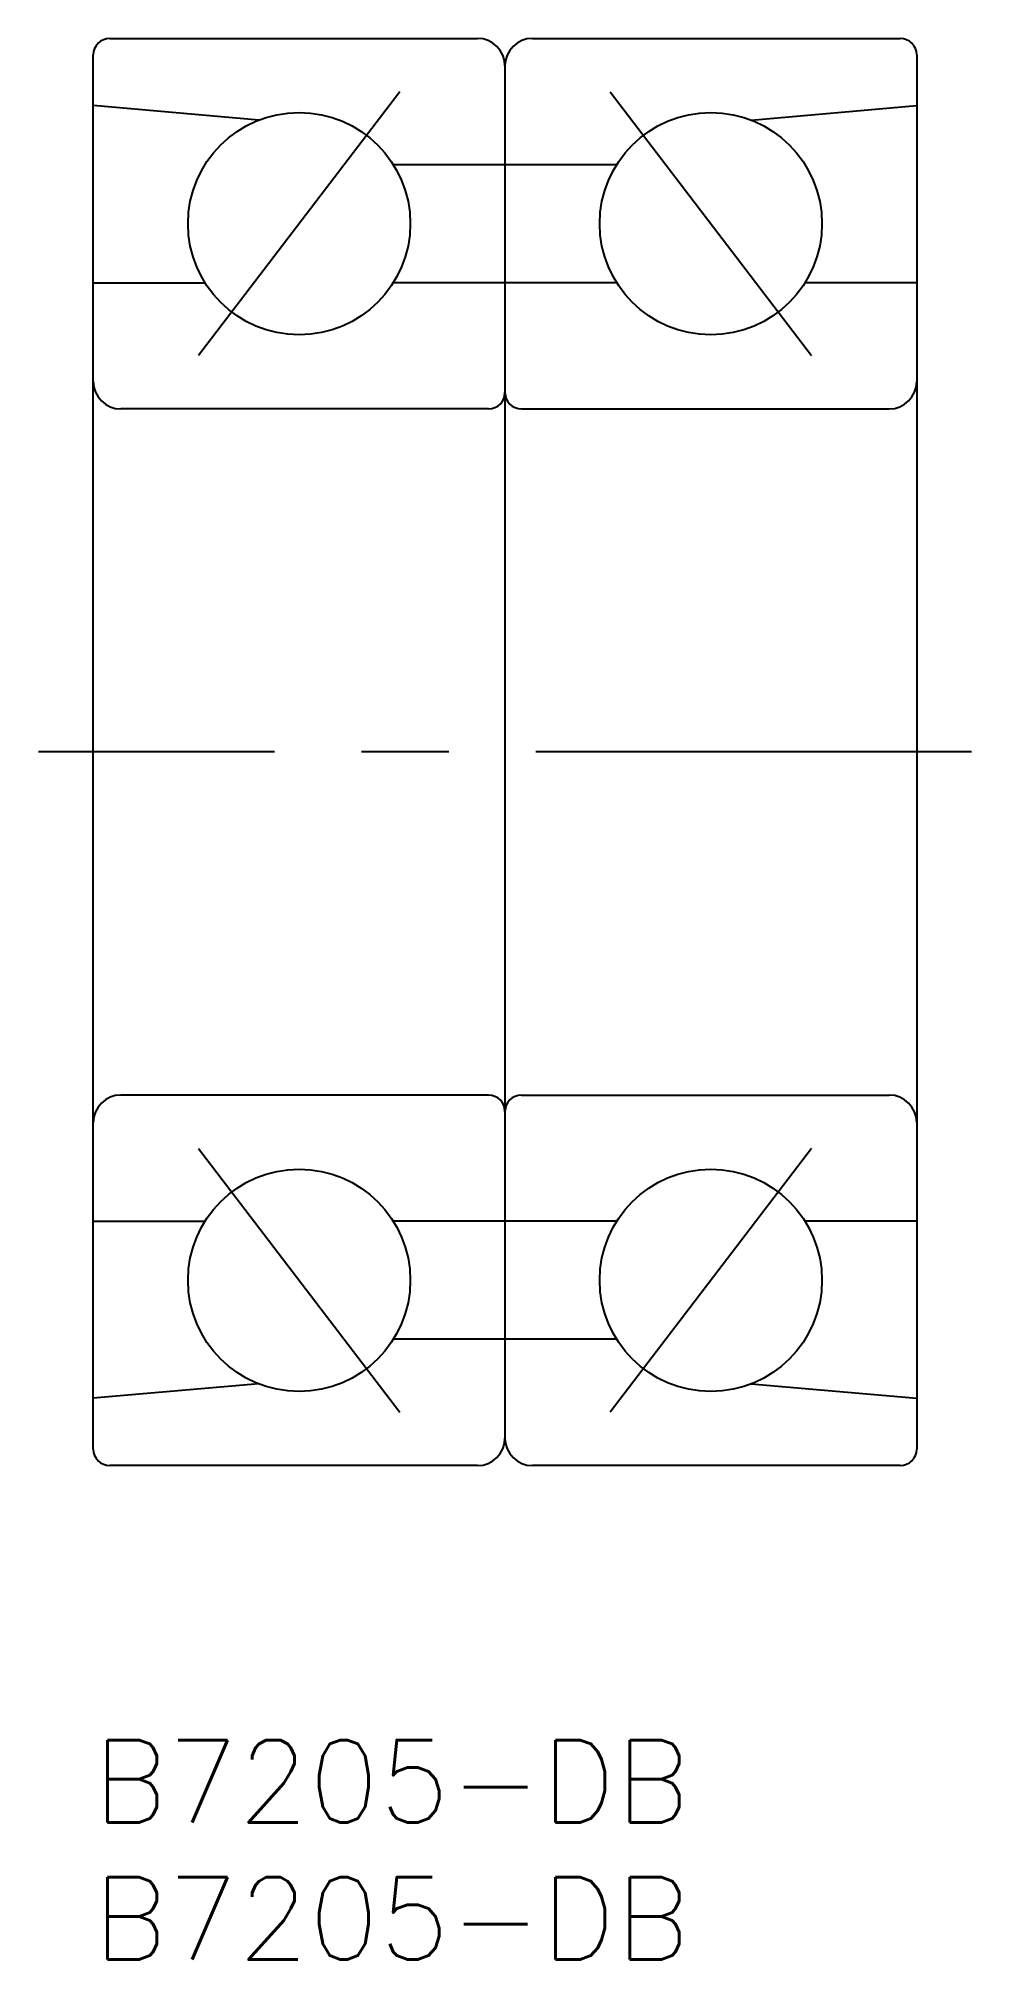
# Model space of a CAD drawing. Extents: x -2 to 32, y -8 to 62.
import ezdxf

# ---------------------------------------------------------------- set-up
doc = ezdxf.new("R2010")
doc.units = 0
doc.header["$LTSCALE"] = 0.5
doc.linetypes.add('CENTER', pattern=[50.8, 31.75, -6.35, 6.35, -6.35])
for name, color, linetype in [('MSM_CENTER', 1, 'CENTER'), ('MSM_CONTINUOUS', 7, 'CONTINUOUS'), ('MSM_PART_NUMBER', 7, 'CONTINUOUS')]:
    doc.layers.add(name, color=color, linetype=linetype)
doc.styles.get("Standard").update_dxf_attribs({"font": 'txt.shx', "height": 3, "bigfont": 'bigfont.shx'})

# ---------------------------------------------------------------- blocks, each defined once
blk = doc.blocks.new('*U2')
at = {"layer": 'MSM_PART_NUMBER'}
blk.add_text('B7205-DB', height=3, dxfattribs=at).set_placement((0, -3))
blk = doc.blocks.new('*U3')
at = {"layer": 'MSM_PART_NUMBER'}
blk.add_text('B7205-DB', height=3, dxfattribs=at).set_placement((0, -8))

msp = doc.modelspace()

# ---------------------------------------------------------------- linework, layer by layer
at = {"layer": 'MSM_CENTER'}
for p, q in [((11.172, 60.058), (3.828, 50.442)), ((18.828, 60.058), (26.172, 50.442)), ((32, 36), (-2, 36)), ((3.828, 21.558), (11.172, 11.942)), ((26.172, 21.558), (18.828, 11.942))]:
    msp.add_line(p, q, dxfattribs=at)
at = {"layer": 'MSM_CONTINUOUS'}
for p, q in [((0.6, 62), (14, 62)), ((16, 62), (29.4, 62)), ((0, 10.6), (0, 61.4)), ((15, 61), (15, 11)), ((30, 61.4), (30, 10.6)), ((6.029, 59.023), (0, 59.55)), ((23.971, 59.023), (30, 59.55)), ((19.068, 57.4), (10.932, 57.4)), ((0, 53.1), (4.068, 53.1)), ((19.068, 53.1), (10.932, 53.1)), ((30, 53.1), (25.932, 53.1)), ((14.4, 48.5), (1, 48.5)), ((15.6, 48.5), (29, 48.5)), ((14.4, 23.5), (1, 23.5)), ((15.6, 23.5), (29, 23.5)), ((0, 18.9), (4.068, 18.9)), ((19.068, 18.9), (10.932, 18.9)), ((30, 18.9), (25.932, 18.9)), ((19.068, 14.6), (10.932, 14.6)), ((6.029, 12.977), (0, 12.45)), ((23.971, 12.977), (30, 12.45)), ((14, 10), (0.6, 10)), ((29.4, 10), (16, 10))]:
    msp.add_line(p, q, dxfattribs=at)
for centre in [(7.5, 55.25), (22.5, 55.25), (7.5, 16.75), (22.5, 16.75)]:
    msp.add_circle(centre, 4.05, dxfattribs=at)
for centre, radius, start, end in [((0.6, 61.4), 0.6, 90, 180), ((14, 61), 1, 0, 90), ((16, 61), 1, 90, 180), ((29.4, 61.4), 0.6, 0, 90), ((1, 49.5), 1, 180, 270), ((14.4, 49.1), 0.6, 270, 0), ((15.6, 49.1), 0.6, 180, 270), ((29, 49.5), 1, 270, 0), ((1, 22.5), 1, 90, 180), ((14.4, 22.9), 0.6, 0, 90), ((15.6, 22.9), 0.6, 90, 180), ((29, 22.5), 1, 0, 90), ((0.6, 10.6), 0.6, 180, 270), ((14, 11), 1, 270, 0), ((16, 11), 1, 180, 270), ((29.4, 10.6), 0.6, 270, 0)]:
    msp.add_arc(centre, radius, start, end, dxfattribs=at)

# ---------------------------------------------------------------- block references
for name in ['*U2', '*U3']:
    msp.add_blockref(name, (0, 0), dxfattribs=at)

doc.saveas('drawing.dxf')
